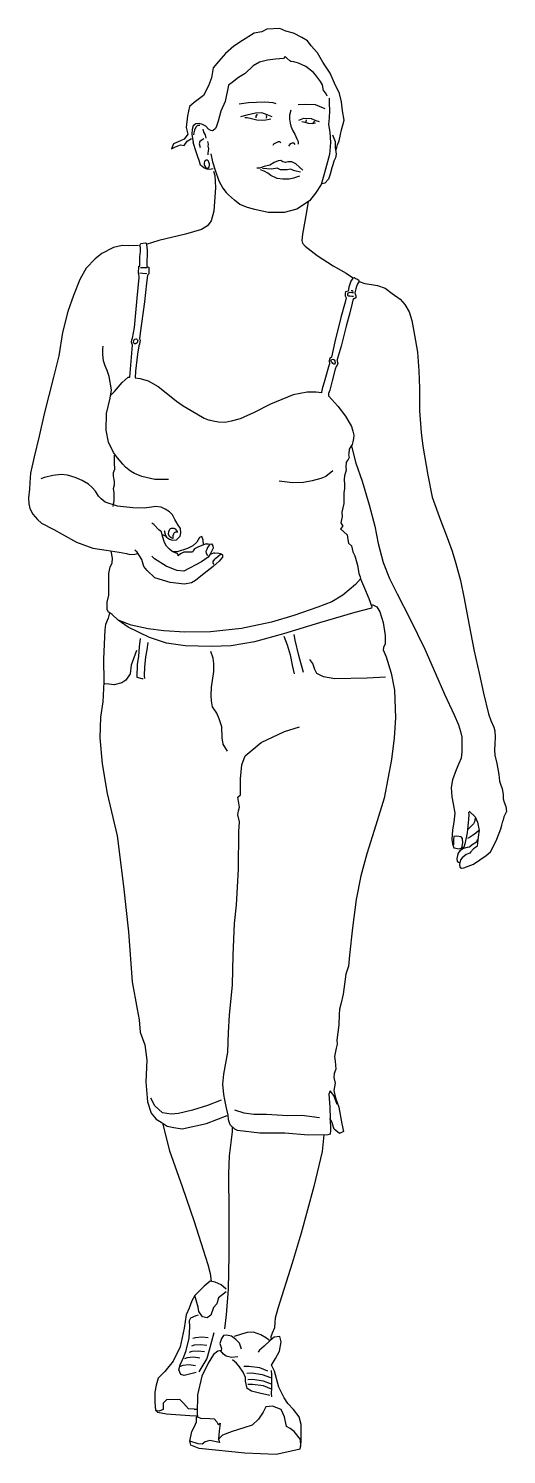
# Model space of a CAD drawing. Header units: millimetres. Extents: x -255 to 309, y -2 to 1679.
import ezdxf

# ---------------------------------------------------------------- set-up
doc = ezdxf.new("R2010")
doc.units = ezdxf.units.MM
doc.layers.add('ceco.net 128', color=7, linetype='Continuous')

msp = doc.modelspace()

# ---------------------------------------------------------------- linework, layer by layer
msp.add_line((-59.6, 51.9), (-56.1, 51.7))
at = {"layer": 'ceco.net 128'}
for points in [[(107.7, 1535.5), (109.4, 1541.6), (111.3, 1546.5), (112.9, 1553.9), (113.9, 1559.3), (117.2, 1570.8), (115.2, 1582), (113.9, 1592.6), (111.8, 1602.4), (105.9, 1614.3), (100.7, 1626.4), (91.9, 1639), (85.6, 1650), (78.2, 1658.5), (73.9, 1664.5), (67.4, 1668.4), (57.4, 1673.4), (48.3, 1675.8), (41.4, 1678.8), (26, 1678.2), (19.9, 1675.1), (10.9, 1673.2), (-2.6, 1664.7), (-13, 1658), (-22.9, 1649.4), (-30.9, 1640.1), (-37.2, 1632.5), (-39.2, 1620.8), (-42.9, 1611.3), (-48.7, 1600), (-59.8, 1591.8), (-65.2, 1586.8), (-67.8, 1576), (-69.1, 1562.1), (-67.1, 1554.5), (-71.7, 1548.5), (-78.6, 1545.2), (-84, 1543.1), (-86.4, 1537.2), (-81.6, 1539.4), (-76, 1541.8), (-71.4, 1540.9), (-68, 1546.1), (-63, 1549.1)], [(97.2, 1599), (95.5, 1602.6), (92.8, 1605.9), (91.5, 1612.4), (89.3, 1616.5), (83.5, 1624.1), (81, 1627.1), (72.1, 1633.9), (63.1, 1638.1), (57.8, 1639.5), (54.1, 1640.1), (52.9, 1640.9), (49.7, 1643.8), (47.5, 1645.8), (45.5, 1643.3), (36.3, 1642.7), (26.9, 1641.7), (17.1, 1639.2), (9.9, 1635), (0.5, 1625.7), (-7.5, 1621.2), (-15.1, 1615.2), (-19.2, 1611.9), (-23.2, 1592.9), (-28.3, 1581.4), (-31.6, 1569.5), (-33.4, 1563.6), (-34.5, 1561.1), (-37.2, 1558.7), (-38.4, 1558.3), (-40, 1558.8), (-42.8, 1560.1), (-46, 1563.6), (-50, 1565.9), (-53.7, 1566.8), (-57.7, 1566.4), (-60.8, 1564.3), (-62.2, 1560), (-62.5, 1554.4), (-61.1, 1544.6)], [(99.6, 1596.9), (99.6, 1590.4), (100, 1582.3), (99.3, 1573.6), (98.5, 1565.6), (100.4, 1556.5), (101.2, 1544.4), (100, 1530.4), (93.9, 1508.7), (90, 1495.2), (83.5, 1484.9), (76.4, 1475.9), (61.4, 1466.1), (46.4, 1461.9), (27.4, 1461.9), (11.9, 1465.7), (3.2, 1467.8), (-5.8, 1471.3), (-12.1, 1476.7), (-19.4, 1482.8)], [(37, 1590.2), (33.4, 1591.3), (23, 1591.9), (4.4, 1591.3), (-6.8, 1589.8)], [(54.2, 1582.7), (52.6, 1576.7), (52.6, 1572), (53.3, 1567.1), (54.1, 1563.8), (56.6, 1558.2), (58.8, 1554.3), (61.5, 1549), (63, 1545.5), (62.9, 1542.6)], [(62.8, 1589.2), (71.4, 1589.8), (83.1, 1589.2), (92.5, 1585.4), (94.3, 1584.4)], [(-53.2, 1564.5), (-55.9, 1564.4), (-57.9, 1562.4), (-59.5, 1559.2), (-60.1, 1555.8), (-60.6, 1553.5)], [(32.4, 1574.6), (26.3, 1577.3), (19.9, 1579.4), (12.6, 1579.2), (2.5, 1576.9), (-5.2, 1574.8)], [(30.6, 1572), (24.7, 1570.8), (20.4, 1570.5), (14.1, 1570.9), (8, 1572.4), (2.8, 1573.5), (-0.1, 1573.4)], [(14.4, 1577.8), (12.8, 1575.7), (12.8, 1573.4)], [(25.3, 1576.2), (25.4, 1574.3), (24.7, 1572.8)], [(63.7, 1570.8), (69.5, 1573.1), (78.3, 1572.9), (83.9, 1570.4), (87.7, 1569.2)], [(83.3, 1567.3), (79.4, 1566.6), (75.3, 1567), (71, 1567.9), (67.4, 1568.9)], [(72.2, 1571.3), (71.8, 1569.4), (72, 1567.7)], [(82.1, 1569.7), (80.2, 1567.1)], [(-48.4, 1549), (-50.3, 1547.8), (-53, 1545.7), (-53.7, 1542.9), (-52.6, 1538.8)], [(-49.5, 1560.1), (-48.7, 1556.7), (-46.7, 1553.4), (-46, 1549.6)], [(103.3, 1553.6), (106.4, 1545.6), (106.4, 1538.7), (107.5, 1530.7), (106.8, 1526.5), (104.9, 1522.4), (103.6, 1518.1), (102.5, 1514.6), (100.7, 1507.1), (98.8, 1501.2), (94.5, 1496.7), (91.2, 1495.8)], [(-37.3, 1513.5), (-41.1, 1512.5), (-44.8, 1513), (-48.2, 1514.7), (-52.1, 1517.9), (-53.5, 1522.2), (-55.9, 1528.8), (-57.4, 1533.4), (-61.1, 1544.6)], [(-44.2, 1545.6), (-43.3, 1542.6), (-43.6, 1540.2), (-42.9, 1537.1), (-43.3, 1534.4), (-43.6, 1532), (-43.5, 1529.9)], [(-40.2, 1531.1), (-38.3, 1521.8), (-35, 1511.8), (-30.5, 1499.3), (-26, 1490.5), (-22, 1485.5), (-19.4, 1482.8)], [(42.6, 1544.1), (41.3, 1545.3), (39.3, 1545.3), (36.8, 1544.3), (33.8, 1542.6), (33, 1541)], [(59.3, 1542.1), (58.2, 1543.9), (55.8, 1543.9), (53.6, 1542.9), (52.7, 1541.7), (51.5, 1540.2)], [(68.5, 1512), (64.3, 1515.3), (60.3, 1519.5), (55.5, 1521.8), (50.7, 1521.8), (47.8, 1520.9), (44.9, 1521.8), (42.4, 1523.2), (39.1, 1522.8), (34.7, 1521.1), (29.5, 1517.8), (22.6, 1516.1), (17.1, 1514.3), (14, 1514.1)], [(65.6, 1509.6), (58.9, 1511.3), (53.6, 1513.1), (50.1, 1512.2), (45.4, 1512.1), (42.1, 1512.1), (38.2, 1514.1), (32, 1513.2), (26.1, 1513.4), (20.7, 1514)], [(-36.8, 1510.9), (-35.5, 1505.5), (-34.5, 1491.5), (-36.6, 1463.7), (-39.7, 1452.2), (-44, 1446.4), (-51.3, 1441.8), (-70, 1436.5), (-101.6, 1429.1), (-116.4, 1424.3)], [(64.6, 1504.7), (57.3, 1502.4), (52.2, 1501.1), (44.8, 1501.1), (38, 1502), (30.6, 1505.8), (27, 1508.5), (22.9, 1510.7), (18.6, 1512.2)], [(74.8, 1474.8), (72.8, 1462.9), (68, 1436.4), (67.3, 1429.2), (67.9, 1426), (71, 1422.5), (85.1, 1411.5), (104.3, 1399), (119.5, 1390.7), (128.1, 1384.7)], [(-125.5, 1423), (-137.3, 1422.7), (-144.8, 1423.1), (-154.8, 1420.7), (-168.5, 1413.6), (-176.5, 1407.6), (-187, 1396.6), (-194.4, 1382.9), (-201.9, 1364.4), (-208.7, 1345.4), (-215, 1320.5), (-219.2, 1293), (-225.5, 1268), (-236.7, 1224.7), (-242.5, 1198.4), (-248.3, 1174), (-252.7, 1154.8), (-253.5, 1143.8), (-254.1, 1136.1), (-255.1, 1125.9), (-254.7, 1118.7), (-253.6, 1113.1), (-250, 1106.4), (-244.6, 1100.3), (-239.6, 1095.9), (-225.3, 1088.3), (-215.4, 1083.1), (-198.4, 1073.7), (-179.4, 1066.4), (-163.6, 1064), (-148.4, 1061.7), (-139.5, 1060), (-135.7, 1058.9), (-129.9, 1059.5), (-126.5, 1060.3)], [(-158.3, 1246.4), (-153.8, 1250.9), (-144.5, 1261.7), (-137.4, 1267.9), (-135.7, 1268), (-132.3, 1305.7), (-133.5, 1309.1), (-133.1, 1312), (-132.3, 1314), (-130.3, 1326.6), (-127.1, 1361.2), (-124.8, 1385.4), (-125, 1390.1), (-125.3, 1390.1), (-125.1, 1398.6), (-123.7, 1398.8), (-123.8, 1409.7), (-123, 1416), (-123, 1419.2), (-123.2, 1420.7), (-123.8, 1423.1), (-122.8, 1425.5), (-117.7, 1426.2), (-116.4, 1425.7), (-115.8, 1424.4), (-115.2, 1417.6), (-115.5, 1398.8), (-114.6, 1398), (-113.3, 1397.7), (-113.4, 1389.6), (-114.4, 1388.6), (-114.6, 1387.8), (-115.8, 1378.8), (-118.2, 1356.9), (-123.4, 1319.7), (-124.2, 1313.1), (-123.6, 1311.7), (-123.8, 1309.5), (-124.4, 1306.7), (-125.2, 1304.7), (-126.5, 1295.2), (-128.8, 1275.1), (-129.3, 1267.2), (-123.4, 1266.4), (-113.9, 1263.5), (-102.1, 1257), (-92.7, 1249.7), (-80.6, 1239.6), (-72.8, 1234), (-63.2, 1228.6), (-47.9, 1219.6), (-42.1, 1217.3)], [(-115.1, 1396.7), (-119, 1397), (-123.2, 1396.8)], [(-115.4, 1389.6), (-120.5, 1390.3), (-123.7, 1390.4)], [(127.4, 1384.5), (125, 1381), (122.8, 1374.1), (122.1, 1371.2), (122, 1369.5), (118.8, 1368.6), (118.5, 1366.8), (118.5, 1363.9), (119.4, 1361.6), (118.2, 1356.4), (113.2, 1338.2), (106, 1309.6), (102.1, 1291.5), (100.4, 1289.9), (99.4, 1287.2), (99.8, 1283.6), (98.6, 1280), (94.3, 1264.8), (91.2, 1254.2), (90.4, 1250.4), (90.3, 1249.5), (84.2, 1250.1), (73.4, 1250.3), (57, 1247.1), (30.3, 1236.3), (10.8, 1226.4), (-5.6, 1219), (-16.3, 1216.2), (-23.1, 1214.6), (-31, 1214.8), (-37.5, 1216.3), (-42.1, 1217.3)], [(135, 1380.7), (132.7, 1377.8), (131.6, 1374.9), (130.9, 1372.2), (130.2, 1369), (129.9, 1367.2), (130.7, 1364), (130.8, 1361.3), (129.1, 1360.4), (127.7, 1360.2), (126.4, 1355.1), (123.8, 1343.9), (119.5, 1328.2), (113.6, 1304.5), (108.7, 1288.8), (108.8, 1286.7), (109.5, 1284.1), (108.8, 1282), (107.8, 1280.7), (106.7, 1277.3), (103, 1263.6), (100.4, 1252.5), (98.6, 1248.7), (98.5, 1245.8), (102.6, 1241.8), (109.8, 1233.7), (118.8, 1222.2), (125.6, 1210), (127.5, 1204.4), (128.5, 1199.8), (128.2, 1195.6), (127.4, 1191.8), (126.7, 1188.6), (125.9, 1187.6), (124.9, 1186.2)], [(135, 1380.7), (135, 1381.5), (133, 1383.1), (130.2, 1384.3), (128.8, 1385), (127.4, 1384.5)], [(135, 1380.7), (141.4, 1378.4), (149.2, 1377.2), (156.3, 1375.8), (165.4, 1372.8), (173.9, 1366.5), (183.1, 1359.8), (188.7, 1353.6), (193.8, 1344.8), (196.8, 1334.7), (200, 1317.6), (203.5, 1297.3), (205.2, 1275.6), (206, 1255.1), (205.9, 1228.1), (208, 1202.8), (209.8, 1186.7), (215.7, 1152.3), (221, 1126.7), (230.9, 1099.6), (238.7, 1079.2), (244.5, 1062.9), (249, 1048.3), (254.5, 1028.2), (258.7, 1007.3), (264.3, 977.7), (270.6, 945.1), (276.2, 919.3), (281.6, 895.7), (287.4, 871.2), (290.1, 863.3), (293.5, 855.7), (294.8, 851.1), (295.1, 843.9), (294.8, 836), (294.5, 828.3), (294.9, 822.4), (297.2, 812.6), (299.5, 799.8), (300.4, 792), (301.7, 787.2), (303.6, 783.3), (304.8, 775.9), (304.8, 771.1), (305.8, 767.3), (307.9, 762.2), (308.6, 756.3), (305.4, 749.7), (304.1, 744.8)], [(128.1, 1362.9), (126.2, 1362.9), (123.7, 1363.6), (122, 1363.5), (121.6, 1364.6), (121.5, 1366.3), (121.7, 1367.3), (124.3, 1368), (126.1, 1367.8), (128.1, 1367.8)], [(127.7, 1369.1), (126.9, 1369.6), (125.2, 1369.6)], [(-90.1, 1147.5), (-106.1, 1147.2), (-121.4, 1150.8), (-130.2, 1154.3), (-134.9, 1157.3), (-140.6, 1162), (-143.7, 1165.3), (-150.3, 1172.8), (-154.7, 1179.1), (-160.7, 1191.5), (-163.6, 1205.7), (-163.3, 1225.3), (-158.7, 1243.4), (-157.3, 1253), (-159.9, 1268.7), (-162.3, 1275.9), (-164.8, 1281.4), (-166.7, 1287.1), (-167.5, 1294.8), (-167.5, 1301.5), (-167.2, 1304.4)], [(124.9, 1186.2), (123.1, 1183), (122.6, 1177.9), (122.3, 1176.5), (123.1, 1173.4), (121.8, 1170.8), (119.3, 1167.7), (119.2, 1162.1), (119.3, 1158.2), (117.7, 1151.7), (117, 1147.3), (117.5, 1141.3), (117.5, 1136.5), (116.6, 1132.1), (116.7, 1124.5), (116.6, 1119.2), (114.4, 1108.7), (114.8, 1103.9), (113, 1096.3), (115.7, 1092.4), (112.8, 1089.4), (120.6, 1082.1), (121.6, 1076.7), (122.3, 1072.5), (125.8, 1069.2), (127.5, 1062), (129.9, 1057.6), (133, 1046.3), (134.5, 1036.7), (136, 1032.6), (136.5, 1030.5), (130.6, 1023.8), (115.6, 1010.9), (102.7, 1003.4), (86.2, 996.8), (57.8, 987.1), (31.5, 979.1), (-4, 971.9), (-40.4, 967.8), (-70.7, 967.4), (-95.6, 969), (-113.9, 971.3), (-134.1, 975.7), (-149.3, 981.7), (-156.6, 988.1), (-161.3, 991.5), (-162.3, 994.2), (-162.5, 998.5), (-162.3, 1003), (-160.5, 1011), (-160.3, 1018.7), (-160.3, 1028.3), (-160.3, 1036.6), (-158.9, 1044.6), (-156.6, 1048.9), (-155.9, 1054.6), (-157.8, 1063.1)], [(125.9, 1186.8), (130.7, 1166.7), (138.2, 1145.3), (146.8, 1117.7), (153.2, 1092.3), (157.1, 1071.9), (163.2, 1049.6), (170.6, 1030.8), (179.6, 1012.5), (195, 982.8), (212.1, 947.4), (224.9, 918.8), (235.4, 894.4), (246.9, 870), (251.9, 858.1), (254.4, 850.5), (255.8, 843.6), (255.9, 833), (255.8, 826.5), (255.1, 818.8), (252.5, 812.8), (249.1, 805.1), (244.9, 793.5), (243.2, 784.6), (243.9, 773.4), (245.8, 765.1), (247.5, 754), (246.5, 743.7), (244.8, 734.4), (243.9, 723.1), (244.9, 718), (246.5, 713.4), (253.1, 712.3), (258.5, 714.7), (260.4, 719.6), (262.4, 730.9), (263.3, 739), (264.3, 747.3), (264.4, 752.2), (264.3, 755.5)], [(-155.3, 1115.5), (-154, 1122.1), (-154.3, 1131.8), (-154.7, 1136.9), (-153.7, 1141), (-153.7, 1145.2), (-154.8, 1151.2), (-154.7, 1155.6), (-153.4, 1159.4), (-153.8, 1167.2), (-153.7, 1176)], [(-95, 1087.2), (-93.4, 1081.2), (-92.2, 1079.4), (-88.8, 1076.9), (-85.4, 1076), (-80.7, 1076.2), (-76.4, 1080.5), (-75.5, 1084.6), (-76, 1089.5), (-78.7, 1093.5), (-81.5, 1098.1), (-82.5, 1100.1), (-85.2, 1105.8), (-88.8, 1109.4), (-93.8, 1112.3), (-98.7, 1114.6), (-105.2, 1115.6), (-110, 1114.9), (-118.7, 1113.4), (-132.1, 1113.8), (-150, 1116.1), (-164.9, 1120.8), (-169.6, 1124.4), (-172.6, 1127.9), (-176.3, 1133.6), (-180, 1138), (-184.5, 1141.9), (-191.8, 1146.2), (-200.1, 1149.7), (-209.2, 1152.3), (-216.7, 1153.1), (-226.5, 1152), (-236.1, 1149.7), (-240.5, 1148.1)], [(103.9, 1157.7), (95.7, 1151), (89.6, 1148.7), (79.4, 1145.7), (69, 1143.8), (56.3, 1143.4), (40.6, 1145.3)], [(-45.6, 1071.4), (-50.9, 1069.7), (-55.5, 1067.6), (-59.3, 1065.8), (-61, 1063.5), (-61.6, 1061.7), (-62.7, 1061.6), (-72, 1061.8), (-75.8, 1059.6), (-78.8, 1057.6), (-79.2, 1059.8), (-85.6, 1062.6), (-89, 1065.2), (-92.4, 1068.7), (-94.7, 1073.2), (-97.3, 1080.7), (-98.1, 1085.6), (-101.3, 1088), (-107.3, 1094.5), (-109.6, 1096)], [(-93.6, 1080.7), (-95.8, 1081.9), (-97.9, 1082.6)], [(-79.6, 1085.4), (-81.6, 1085.2), (-83.3, 1084.6), (-84.3, 1082.8), (-85.1, 1080.9), (-85.1, 1079.5), (-85.1, 1078), (-86.7, 1078.6), (-88.9, 1080.3), (-90.1, 1083), (-89.6, 1086.1), (-88.3, 1088.9), (-87.8, 1089.5), (-86.3, 1090.1), (-84.6, 1090.2), (-83.7, 1090.2), (-82.1, 1089.1), (-81.1, 1087.8), (-79.7, 1086.1), (-79.6, 1085.4)], [(-48.9, 1070.8), (-49.1, 1075.9), (-50.7, 1080.3), (-53.6, 1078.9), (-56.7, 1073.5), (-61.3, 1069.4), (-67.5, 1065.9), (-79.9, 1062.1), (-84.5, 1062.1)], [(-35.2, 1060.6), (-32.4, 1060.9), (-29, 1060.2), (-27.8, 1059.8), (-26.3, 1058.6), (-26.2, 1056), (-30.4, 1051), (-37.4, 1045), (-48.1, 1036.5), (-58.2, 1028.3), (-62.9, 1025.6), (-71.3, 1024), (-88.2, 1026.1), (-106.1, 1031.5), (-115.3, 1040.1), (-119.1, 1044.9), (-121.5, 1053.1), (-127.1, 1061.6), (-129.6, 1064.1)], [(-37.2, 1066.3), (-40.7, 1059.5), (-43.2, 1056), (-51.3, 1050.3), (-71.8, 1039.3), (-80.2, 1040.1), (-92.9, 1045.1), (-106.6, 1053.9), (-109.7, 1057)], [(-41.7, 1070.2), (-44.1, 1067.3), (-44.9, 1064.9), (-46.2, 1062.6), (-45.8, 1060.5), (-44.1, 1057.8)], [(-45.6, 1071.4), (-43.3, 1071.6), (-40.9, 1071.3), (-39.2, 1071.5), (-37.7, 1069.2), (-37.2, 1066.3)], [(-35.2, 1060.6), (-37, 1060.4), (-41, 1059.1)], [(-28.6, 1059), (-34.3, 1054.3), (-35.7, 1053.3), (-37.6, 1050.8), (-37.6, 1048.9), (-36.7, 1047.2)], [(136.5, 1030.5), (141.2, 1019.4), (146.1, 1007.1), (149.9, 997.4), (149.3, 995.9), (129.9, 990.5), (87.9, 978.6), (45.4, 965.7), (11.2, 956.2), (-16.3, 951.2), (-39.8, 950.4), (-70.2, 951.4), (-92.5, 954.5), (-112.6, 961.1), (-137.4, 973.4), (-149.3, 981.7)], [(150, 999.9), (155.5, 997.4), (159.2, 991.4), (163.3, 979), (165.4, 963.4), (165.6, 953.7), (163.7, 949.3), (163.3, 946.5), (166.5, 938.3), (172.6, 919.2), (176.3, 899), (177.6, 866.4), (176, 843), (172.8, 817.6), (164.1, 771.7), (154.6, 739.9), (144, 706.3), (136.7, 680.2), (131.2, 652.4), (126.9, 619.1), (123.4, 587), (122.1, 574), (118.9, 564.6), (116, 540.7), (113.2, 529.2), (111.5, 523.3), (111.1, 517), (110.9, 504.9), (108.3, 486.5), (109, 482), (107.6, 477.1), (105.8, 467.5), (106.5, 461.9), (107.4, 452.6), (105.3, 447.4), (105.1, 442.5), (106.7, 436), (105.1, 427.3), (106.9, 418.7), (110.9, 407.7), (114.2, 388.2), (116.3, 379), (111.6, 376.5), (105.5, 381.8), (102.7, 390.5), (100.1, 394.5)], [(-159.6, 990.2), (-161, 984), (-164.3, 976.7), (-165.1, 970.2), (-166.7, 936.2), (-166.1, 909), (-167.3, 885.4), (-170.3, 867.5), (-171.2, 843), (-168.2, 812.2)], [(-123.3, 960.2), (-124.8, 950), (-125.5, 938.8), (-126.8, 929.9), (-127.4, 914.5), (-121.6, 912.9), (-119.9, 912.9)], [(46.1, 962.8), (50.1, 952.6), (53.3, 940.7), (55.7, 928.6), (58.1, 918.4)], [(69.1, 920.1), (63.7, 940.1), (59.4, 958.1), (58.3, 964.8)], [(-127.7, 945.7), (-133.9, 928.6), (-135.3, 918.2), (-140.4, 911), (-145.2, 907.8), (-154.1, 905.4), (-160.2, 906.2), (-165.2, 906.7)], [(-114.4, 955.2), (-115.7, 946.8), (-117.3, 938.5), (-118.3, 926.4), (-118.8, 916.6), (-118.4, 912.7)], [(-20.6, 827.1), (-25.4, 835.5), (-26.7, 842.9), (-27.1, 855.9), (-30.1, 865.3), (-33, 872), (-38.2, 879.3), (-39.5, 886.5), (-39.9, 893), (-39.2, 902.6), (-36.4, 921), (-36.4, 930.5), (-37.3, 936.8), (-40.3, 944.8)], [(165.7, 914.4), (144.2, 913.1), (106.3, 912.3), (92.8, 914.9), (84.8, 918.8), (82.6, 923.5), (80.1, 930.7), (76.8, 935.2)], [(-11.9, 381.9), (-17.5, 387.1), (-19.4, 392.7), (-19.7, 398.2), (-22, 408.6), (-23.6, 416.4), (-24.9, 422.7), (-26, 435), (-24.7, 446.7), (-19.9, 472.6), (-19.1, 495.6), (-18.2, 516), (-14.5, 552), (-13.6, 587), (-12.3, 624), (-9.8, 645.7), (-7.4, 688.5), (-6.9, 732.6), (-6.3, 744.1), (-8.2, 752.1), (-7.4, 756.8), (-6.3, 761.2), (-8.2, 773.1), (-5.2, 775.7), (-5, 794.7), (-3.5, 811.1), (0.2, 821.6), (19.1, 837.4), (46.6, 850.4), (64.3, 856)], [(-168.2, 812.2), (-162.2, 777.5), (-150.5, 727.4), (-143, 668.2), (-137.3, 614.3), (-132.8, 555.4), (-126.8, 523.3), (-124.5, 510.5), (-123.4, 496.2), (-118.1, 481.1), (-115.5, 463.1), (-116.6, 437.4), (-114.7, 414.1), (-110.3, 400.5), (-104.6, 393.6), (-98.6, 389.9), (-91.6, 385.4), (-83.6, 383.6), (-74.1, 382.3), (-45.3, 388.6), (-20.8, 398)], [(264.6, 756.7), (271.8, 749.9), (274.2, 743.4), (276.2, 733.6), (275.7, 729), (274.4, 719.2), (273.8, 715.2), (273.2, 714.5), (269.7, 712.3), (266.3, 708.2), (265.5, 707.1), (260.8, 705.6), (256.1, 701.7), (254.4, 699.2), (253.2, 693.9), (253.7, 690.4), (255.3, 689.3), (258.4, 689.7), (269.5, 693.9), (284.4, 704.2), (289.5, 708.5), (291.7, 712.1), (297.3, 723.4), (301.7, 735.8), (303.1, 739.9), (304.1, 744.8)], [(271.6, 748.4), (270.9, 744.1), (269.8, 741.6), (266.9, 738.8), (264.7, 736.4), (263.5, 735.3)], [(255.8, 713.2), (257, 719.1), (256.8, 724.2), (255, 726.1), (250, 727), (246.6, 726.5), (246, 723.7), (245.9, 716.9)], [(274, 723), (273, 720.1), (267.9, 716.9), (265.1, 714.3), (262.3, 713.6), (257.8, 712.5), (253.4, 709.6), (251.6, 707.1), (250.6, 704.3), (250.1, 700.4), (250.5, 697.8), (251.8, 696.6), (253.5, 696.1), (253.7, 696.1)], [(275.7, 733.4), (272.4, 730.5), (269.5, 728.6), (266.3, 726.1), (262.7, 724.3)], [(108.8, 410.8), (104.8, 421.4), (100.6, 427), (99, 423.2), (100.1, 407.8), (101.1, 380.7), (100.6, 375.8), (97.8, 375.1), (75.1, 374.6), (47.3, 377.2), (17.5, 376.9), (-8.7, 380.4), (-11.9, 381.9)], [(-28.1, 416), (-43.9, 409.7), (-61.9, 404.2), (-78.4, 400.1), (-86.9, 399.5), (-97.2, 401.2), (-106.1, 409.2), (-110.9, 418.5)], [(88, 395.2), (67.4, 398), (50.8, 397.5), (25.7, 399.2), (10.5, 399.2), (-0.7, 400.6), (-11.9, 404.1)], [(-97.3, 389), (-88.7, 356.3), (-74.1, 314.1), (-59.7, 273.1), (-49.1, 239.6), (-43.5, 222.4), (-41, 211.6), (-39.6, 202.7)], [(-23.7, 146.7), (-21.6, 163), (-19.1, 193.4), (-18.6, 233.2), (-18.4, 283.3), (-18.8, 329.3), (-18.1, 350.4), (-15.6, 369.3), (-14.4, 379.2), (-14.6, 384.4)], [(93.3, 375.2), (91.1, 355.3), (81.5, 314.2), (66.3, 259.2), (56, 224), (39, 170.5), (35.8, 159.1), (35.3, 154.4), (35.1, 147.8), (32.3, 141.6), (30.6, 137.1), (30.6, 135.2)], [(-22.2, 193.3), (-28.1, 198.3), (-35.1, 201.7), (-41, 202.6), (-47.8, 196.7), (-57.1, 187.9), (-58.8, 185.7)], [(-21.9, 190.2), (-30.9, 182.9), (-33.2, 175.9), (-36.8, 171.6), (-40.2, 162.6), (-44.4, 159.3), (-50, 160.7), (-54.3, 166.9), (-55.1, 171.9), (-57.6, 180.1), (-58.8, 185.7), (-62.7, 179.5), (-65.8, 170.8), (-69.2, 162.9), (-71.7, 147.2), (-76.2, 125.2), (-84.4, 108.4), (-94.5, 96.3), (-102.1, 88.4), (-104.6, 80.3), (-106.3, 71.8), (-106.3, 59.7), (-105.5, 50.7), (-102.9, 48.2), (-92.2, 46.5), (-64.7, 44.5), (-55.7, 44)], [(-57.6, 94.9), (-71.7, 91.5), (-75.6, 92.6), (-77.9, 98), (-76.2, 104.2), (-72, 113.4), (-69.2, 121), (-65.5, 135.4), (-64.9, 148.9), (-65.2, 156.5), (-63.5, 159.5), (-57.6, 162.1), (-54.8, 163.2)], [(-43.2, 135.9), (-50.6, 136.7), (-58.2, 136.1), (-61.2, 135)], [(-3.9, 122.7), (-6.5, 129.5), (-10.6, 134.1), (-15.8, 137.7), (-21.5, 139), (-25.1, 138.8), (-27.7, 135.2), (-29.3, 129.2), (-27.5, 123.5), (-28, 120.9), (-31.9, 120.1), (-36.8, 116.3), (-43.3, 106.2), (-50.8, 90.6), (-55.9, 68.6), (-56.2, 46.6), (-55.7, 42.7), (-52.1, 41.4), (-41.2, 40.9), (-36, 40.4), (-33.2, 36.8), (-31.3, 33.7)], [(-36.5, 141.8), (-41.9, 121.3), (-45, 111.5), (-52, 99.9), (-54.3, 96)], [(29.3, 132.3), (25.4, 135.4), (18.9, 139.6), (10.4, 142.7), (2.8, 142.1), (-4.1, 140.1), (-12.4, 137.5)], [(65.3, 4.9), (66.6, 13.5), (66.6, 33.7), (64.2, 42.7), (57.5, 51.5), (50.8, 58.5), (46.4, 65.2), (39.9, 77.9), (35, 96.8), (31.6, 103.8), (36.3, 111.6), (40.9, 120.1), (43, 131.3), (41.4, 137.5), (34.4, 136.7), (29.8, 132.6), (22.8, 126.1), (17.1, 121.4), (15.8, 119.1)], [(-47.7, 119.4), (-55, 120.3), (-62.6, 119.7), (-65.7, 118.6)], [(-45, 127), (-52.3, 127.8), (-59.9, 127.3), (-63, 126.1)], [(-8.3, 113.5), (-15.9, 112.7), (-21.9, 114.3), (-25.1, 116.7), (-28.7, 121.1)], [(-58.2, 103), (-65.5, 103.9), (-73.1, 103.3), (-76.2, 102.2)], [(-53.2, 112.1), (-60.5, 113), (-68.1, 112.4), (-71.2, 111.3)], [(29.5, 68.1), (17.1, 70.7), (8, 73), (2.6, 76.1), (0.8, 84.7), (0.8, 89.3), (-1.8, 95.5), (-6.2, 101.8), (-9.8, 105.9), (-14.5, 109.8)], [(27.2, 96.8), (17.6, 100.5), (4.7, 102.3), (-1, 102)], [(30.6, 88.8), (21, 92.4), (8, 94.2), (2.3, 94)], [(31.6, 81.3), (22, 84.9), (9.1, 86.7), (3.4, 86.5)], [(31.1, 97.6), (31.6, 92.2), (31.6, 85.2), (31.6, 76.6), (31.1, 70.2), (31.3, 66.3)], [(31.6, 75.6), (22, 79.2), (9.1, 81), (3.4, 80.8)], [(-59.6, 51.9), (-66.4, 52.4), (-72.5, 58.9), (-76.5, 63.1), (-92.2, 62.8), (-96.2, 58.9), (-96.5, 51.3), (-101.2, 49.6), (-105.2, 50.2)], [(66, 7.8), (65.8, 16.1), (58.3, 25.4), (53.4, 29), (49, 31.3), (46.9, 43), (42.7, 51.3), (32.6, 55.4), (24.9, 54.4), (21.5, 48.2), (16.1, 40.1), (8.8, 33.1), (-1, 29.8), (-14.8, 25.6), (-26.4, 21.2), (-31.1, 16.6)], [(65.3, 4.9), (56.5, 2.8), (37, -1.6), (0, 0), (-53.9, 5.4), (-63.7, 9.6), (-64.8, 14), (-62.7, 25.6), (-59.3, 31.3), (-57.2, 36.8), (-57, 42.7), (-55.7, 42.7)], [(-31.3, 33.7), (-29, 35.2), (-30.3, 25.9), (-31.1, 16.6), (-30, 12.4)], [(-30, 12.4), (-41.2, 15), (-46.9, 13.5), (-50.2, 10.6), (-54.9, 11.1), (-64.8, 14)]]:
    msp.add_lwpolyline(points, dxfattribs=at)
for points in [[(-126.6, 1312.1), (-126.3, 1311.1), (-127, 1308.6), (-128, 1307.5), (-129.1, 1307.2), (-130.2, 1307.1), (-131, 1307.9), (-131.2, 1309.3), (-130.8, 1310.8), (-130.1, 1312.8), (-128.7, 1313.3), (-128, 1313.3), (-127.3, 1312.7)], [(106.3, 1286.6), (106.7, 1285.4), (106.1, 1283.2), (104.9, 1283.1), (103.8, 1283.9), (102.8, 1285.1), (101.8, 1286.3), (101.7, 1287.6), (102.3, 1288.6), (103.7, 1289.2), (105.2, 1288.4), (106, 1287.3)]]:
    msp.add_lwpolyline(points, close=True, dxfattribs=at)
at = {"layer": 'ceco.net 128', "extrusion": (0, 0, -1)}
msp.add_ellipse((-44.8, 1519), major_axis=(-0.76, 4.78), ratio=0.638928, dxfattribs=at)

doc.saveas('drawing.dxf')
